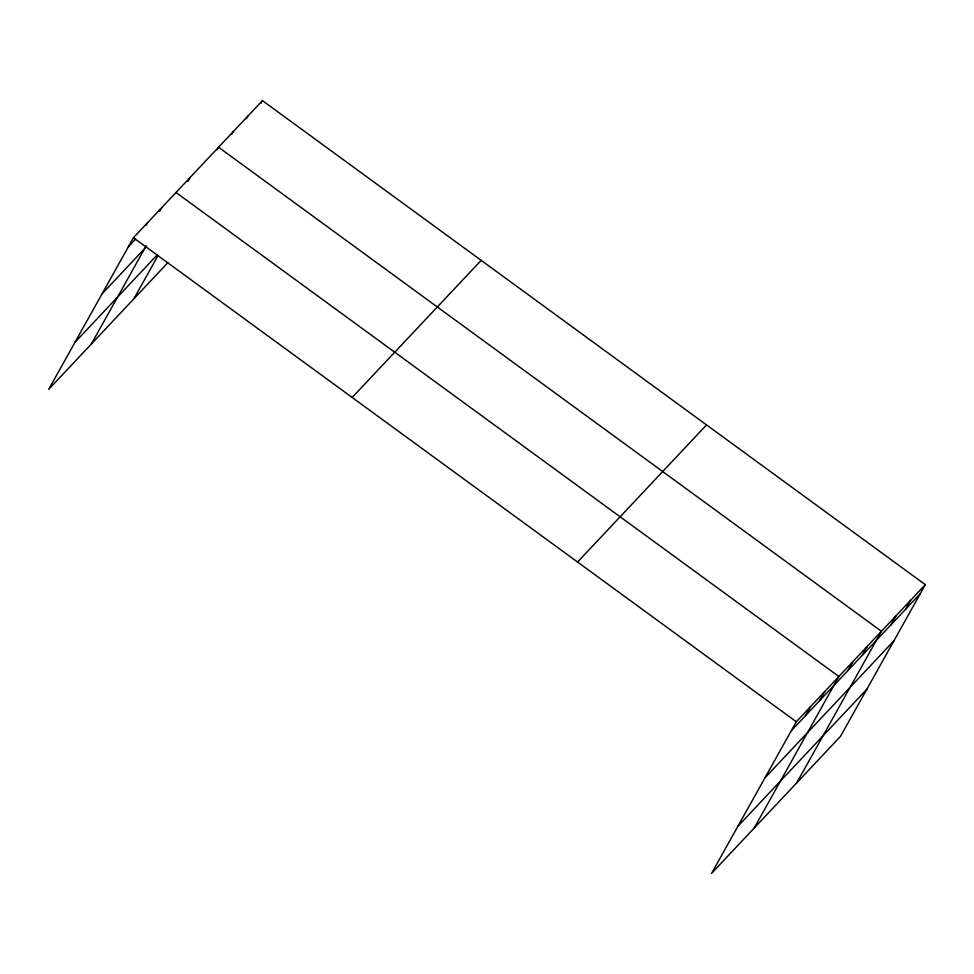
<?xml version="1.0" encoding="UTF-8"?>
<svg xmlns="http://www.w3.org/2000/svg" width="974" height="974" viewBox="0 0 974 974"><rect width="100%" height="100%" fill="white"/><g stroke="black" fill="none" stroke-linecap="round" stroke-linejoin="round"><path stroke-width="1.46" d="M925.3 584.656L796.294 721.771L711.568 873.374L840.574 736.271L925.3 584.656L262.432 100.626L133.426 237.729L48.7 389.344L167.954 262.59M146.173 225.238L147.622 222.656M159.651 211.443L161.818 207.572M91.276 344.102L146.124 245.959M188.031 181.274L190.198 177.402M133.84 298.848L157.946 255.724M217.129 149.826L218.578 147.244L881.433 631.274L796.708 782.889M231.751 134.278L233.188 131.697M246.373 118.743L247.81 116.162M260.995 103.207L262.432 100.626M805.437 715.72L810.49 706.686M819.633 700.635L824.674 691.601M754.132 828.131L838.87 676.516L176.002 192.487M848.013 670.477L853.054 661.443M862.197 655.392L867.25 646.359M891.015 624.772L896.056 615.738M905.625 609.225L910.678 600.191M128.385 246.775L135.483 239.227M102.087 293.819L146.684 246.422M74.998 342.3L157.094 255.03M352.174 397.465L481.18 260.35M577.558 562.035L706.552 424.92M791.253 730.804L920.247 593.69M764.955 777.849L893.962 640.746M737.866 826.329L866.86 689.215M133.426 237.729L796.294 721.771"/></g></svg>
